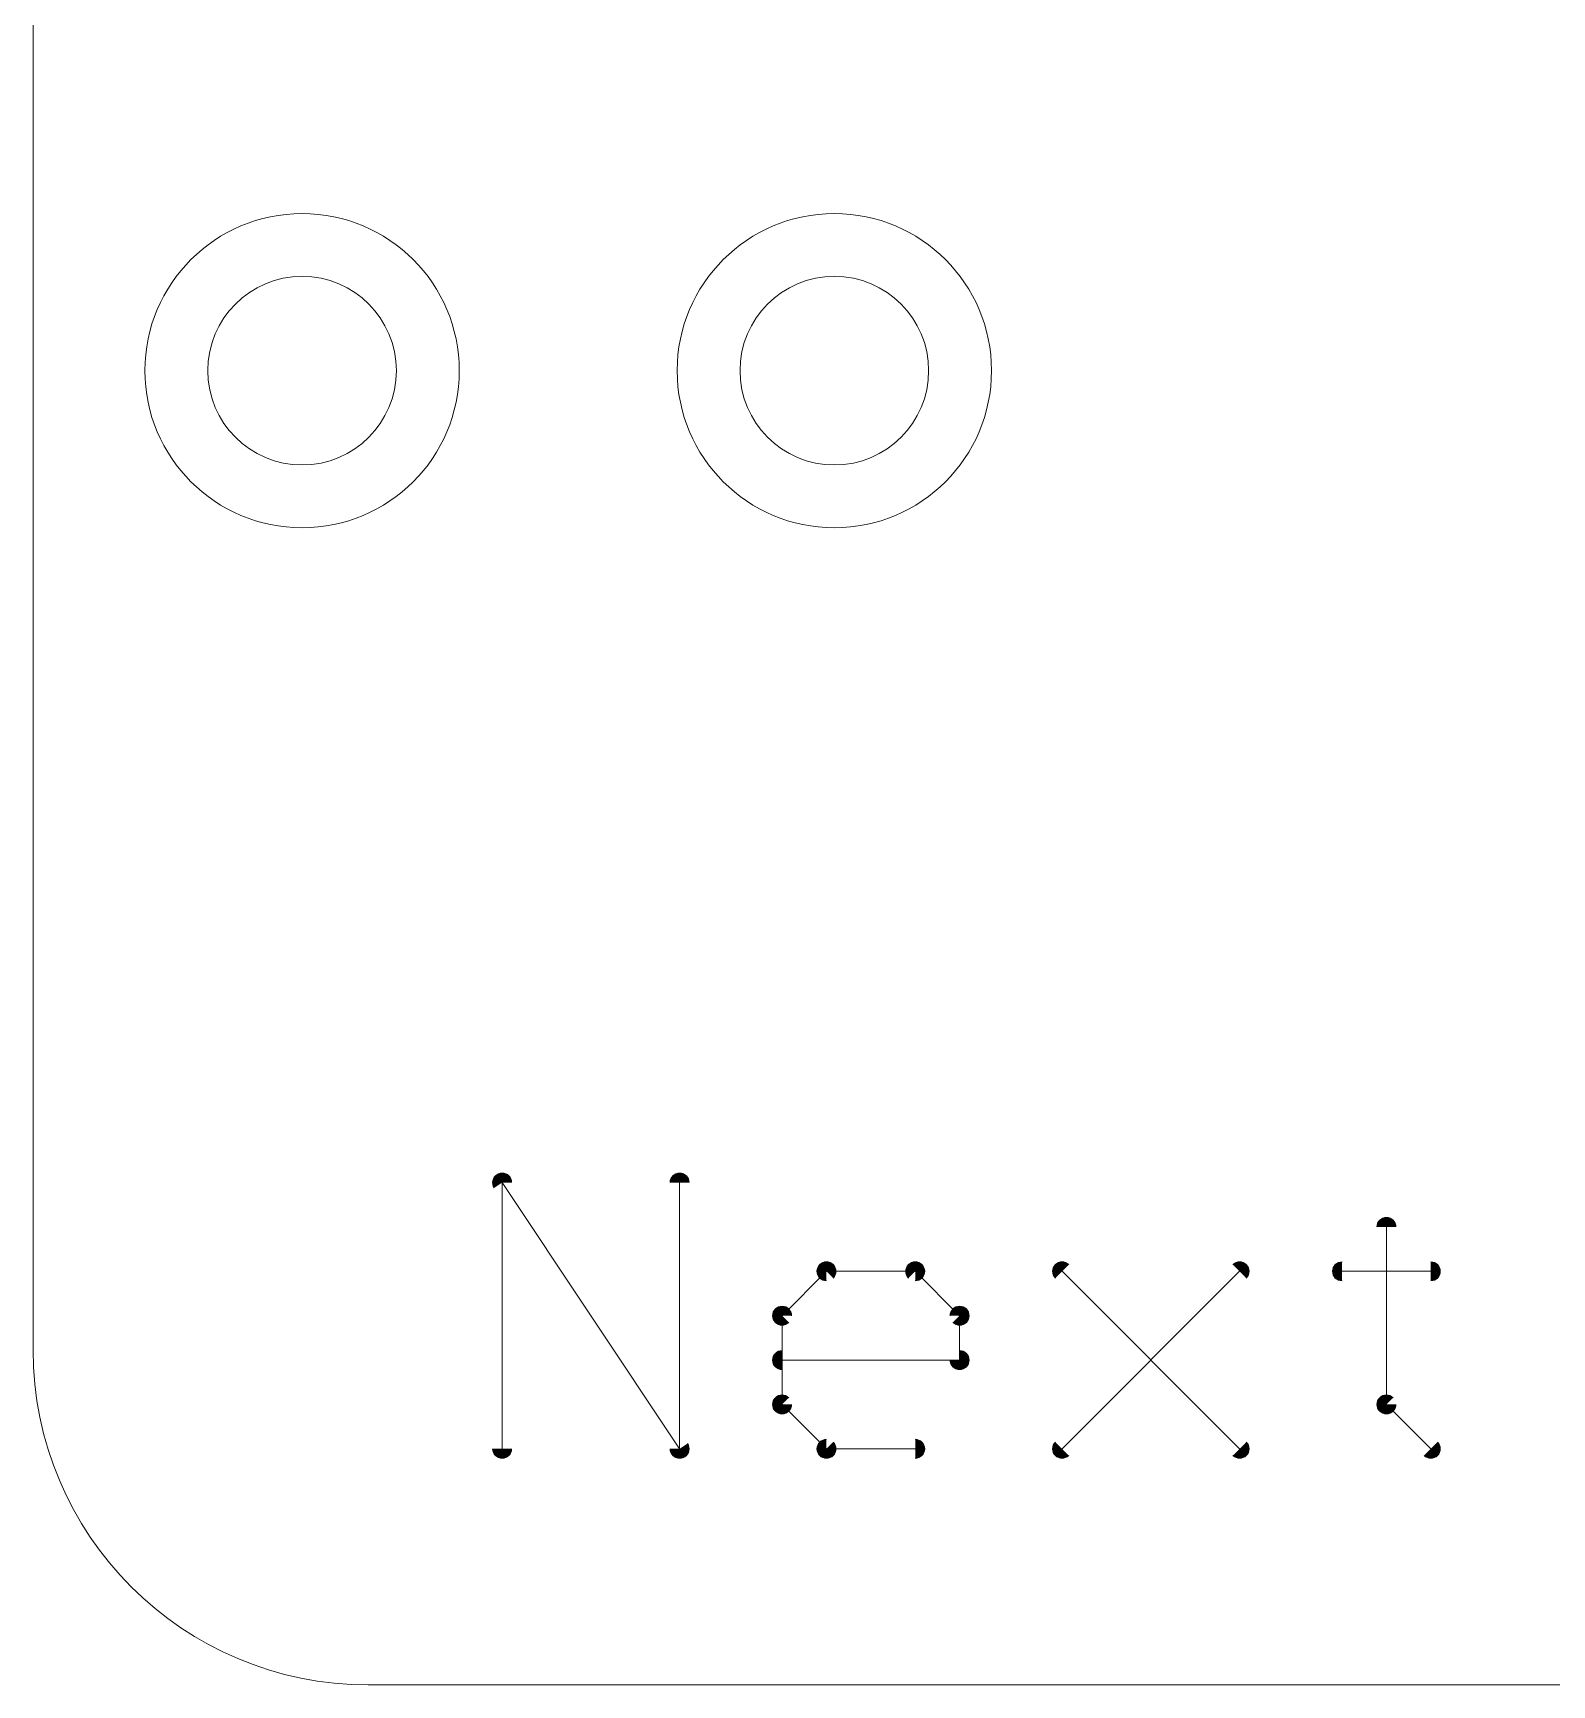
# Model space of a CAD drawing. Header units: inches. Extents: x 30.7 to 71.3, y 18.2 to 83.4.
# Drawn here: x 30.67 to 37.92, y 18.16 to 26.05 of the extents above; entities that cross this region are included whole.
import ezdxf

# ---------------------------------------------------------------- set-up
doc = ezdxf.new("R2010")
doc.units = ezdxf.units.IN
doc.header["$MEASUREMENT"] = 0
for name, color, linetype in [('board outline', 7, 'Continuous'), ('holes', 7, 'Continuous'), ('Layer 7', 7, 'Continuous')]:
    doc.layers.add(name, color=color, linetype=linetype)

# ---------------------------------------------------------------- blocks, each defined once
blk = doc.blocks.new('block 5')
at = {"layer": 'Layer 7', "color": 231, "lineweight": 9, "true_color": 0xf78bb7}
blk.add_lwpolyline([(32.906, 19.2892), (32.906, 20.5599)], dxfattribs=at)
blk = doc.blocks.new('block 6')
at = {"layer": 'Layer 7', "true_color": 0xf78bb7}
h = blk.add_hatch(color=231, dxfattribs=at)
h.dxf.hatch_style = 2
edge = h.paths.add_edge_path()
edge.add_spline(control_points=[(32.9514, 20.5599), (32.9514, 20.5849), (32.9311, 20.6052), (32.906, 20.6052), (32.881, 20.6052), (32.8607, 20.5849), (32.8607, 20.5599)], knot_values=[0, 0, 0, 0, 0.352778, 0.352778, 0.352778, 0.705556, 0.705556, 0.705556, 0.705556], degree=3, periodic=0)
edge.add_line((32.8607, 20.5599), (32.9514, 20.5599))
at = {"layer": 'Layer 7', "color": 231, "lineweight": 9, "true_color": 0xf78bb7}
blk.add_open_spline([(32.9514, 20.5599), (32.9514, 20.5849), (32.9311, 20.6052), (32.906, 20.6052), (32.881, 20.6052), (32.8607, 20.5849), (32.8607, 20.5599)], degree=3, knots=[0, 0, 0, 0, 1, 1, 1, 2, 2, 2, 2], dxfattribs=at)
blk = doc.blocks.new('block 7')
at = {"layer": 'Layer 7', "true_color": 0xf78bb7}
h = blk.add_hatch(color=231, dxfattribs=at)
h.dxf.hatch_style = 2
edge = h.paths.add_edge_path()
edge.add_spline(control_points=[(32.8607, 19.2892), (32.8607, 19.2642), (32.881, 19.2439), (32.906, 19.2439), (32.9311, 19.2439), (32.9514, 19.2642), (32.9514, 19.2892)], knot_values=[0, 0, 0, 0, 0.352778, 0.352778, 0.352778, 0.705556, 0.705556, 0.705556, 0.705556], degree=3, periodic=0)
edge.add_line((32.9514, 19.2892), (32.8607, 19.2892))
at = {"layer": 'Layer 7', "color": 231, "lineweight": 9, "true_color": 0xf78bb7}
blk.add_open_spline([(32.8607, 19.2892), (32.8607, 19.2642), (32.881, 19.2439), (32.906, 19.2439), (32.9311, 19.2439), (32.9514, 19.2642), (32.9514, 19.2892)], degree=3, knots=[0, 0, 0, 0, 1, 1, 1, 2, 2, 2, 2], dxfattribs=at)
blk = doc.blocks.new('block 8')
at = {"layer": 'Layer 7', "color": 231, "lineweight": 9, "true_color": 0xf78bb7}
blk.add_lwpolyline([(32.906, 20.5599), (33.7531, 19.2892)], dxfattribs=at)
blk = doc.blocks.new('block 9')
at = {"layer": 'Layer 7', "true_color": 0xf78bb7}
h = blk.add_hatch(color=231, dxfattribs=at)
h.dxf.hatch_style = 2
edge = h.paths.add_edge_path()
edge.add_spline(control_points=[(33.7154, 19.2641), (33.7293, 19.2432), (33.7575, 19.2376), (33.7783, 19.2515), (33.7992, 19.2653), (33.8048, 19.2935), (33.7909, 19.3143)], knot_values=[0, 0, 0, 0, 0.352778, 0.352778, 0.352778, 0.705556, 0.705556, 0.705556, 0.705556], degree=3, periodic=0)
edge.add_line((33.7909, 19.3143), (33.7154, 19.2641))
at = {"layer": 'Layer 7', "color": 231, "lineweight": 9, "true_color": 0xf78bb7}
blk.add_open_spline([(33.7154, 19.2641), (33.7293, 19.2432), (33.7575, 19.2376), (33.7783, 19.2515), (33.7992, 19.2653), (33.8048, 19.2935), (33.7909, 19.3143)], degree=3, knots=[0, 0, 0, 0, 1, 1, 1, 2, 2, 2, 2], dxfattribs=at)
blk = doc.blocks.new('block 10')
at = {"layer": 'Layer 7', "true_color": 0xf78bb7}
h = blk.add_hatch(color=231, dxfattribs=at)
h.dxf.hatch_style = 2
edge = h.paths.add_edge_path()
edge.add_spline(control_points=[(32.9438, 20.585), (32.9299, 20.6058), (32.9017, 20.6115), (32.8809, 20.5976), (32.8601, 20.5837), (32.8545, 20.5556), (32.8683, 20.5348)], knot_values=[0, 0, 0, 0, 0.352778, 0.352778, 0.352778, 0.705556, 0.705556, 0.705556, 0.705556], degree=3, periodic=0)
edge.add_line((32.8683, 20.5348), (32.9438, 20.585))
at = {"layer": 'Layer 7', "color": 231, "lineweight": 9, "true_color": 0xf78bb7}
blk.add_open_spline([(32.9438, 20.585), (32.9299, 20.6058), (32.9017, 20.6115), (32.8809, 20.5976), (32.8601, 20.5837), (32.8545, 20.5556), (32.8683, 20.5348)], degree=3, knots=[0, 0, 0, 0, 1, 1, 1, 2, 2, 2, 2], dxfattribs=at)
blk = doc.blocks.new('block 11')
at = {"layer": 'Layer 7', "color": 231, "lineweight": 9, "true_color": 0xf78bb7}
blk.add_lwpolyline([(33.7531, 19.2892), (33.7531, 20.5599)], dxfattribs=at)
blk = doc.blocks.new('block 12')
at = {"layer": 'Layer 7', "true_color": 0xf78bb7}
h = blk.add_hatch(color=231, dxfattribs=at)
h.dxf.hatch_style = 2
edge = h.paths.add_edge_path()
edge.add_spline(control_points=[(33.7985, 20.5599), (33.7985, 20.5849), (33.7782, 20.6052), (33.7531, 20.6052), (33.7281, 20.6052), (33.7078, 20.5849), (33.7078, 20.5599)], knot_values=[0, 0, 0, 0, 0.352778, 0.352778, 0.352778, 0.705556, 0.705556, 0.705556, 0.705556], degree=3, periodic=0)
edge.add_line((33.7078, 20.5599), (33.7985, 20.5599))
at = {"layer": 'Layer 7', "color": 231, "lineweight": 9, "true_color": 0xf78bb7}
blk.add_open_spline([(33.7985, 20.5599), (33.7985, 20.5849), (33.7782, 20.6052), (33.7531, 20.6052), (33.7281, 20.6052), (33.7078, 20.5849), (33.7078, 20.5599)], degree=3, knots=[0, 0, 0, 0, 1, 1, 1, 2, 2, 2, 2], dxfattribs=at)
blk = doc.blocks.new('block 13')
at = {"layer": 'Layer 7', "true_color": 0xf78bb7}
h = blk.add_hatch(color=231, dxfattribs=at)
h.dxf.hatch_style = 2
edge = h.paths.add_edge_path()
edge.add_spline(control_points=[(33.7078, 19.2892), (33.7078, 19.2642), (33.7281, 19.2439), (33.7531, 19.2439), (33.7782, 19.2439), (33.7985, 19.2642), (33.7985, 19.2892)], knot_values=[0, 0, 0, 0, 0.352778, 0.352778, 0.352778, 0.705556, 0.705556, 0.705556, 0.705556], degree=3, periodic=0)
edge.add_line((33.7985, 19.2892), (33.7078, 19.2892))
at = {"layer": 'Layer 7', "color": 231, "lineweight": 9, "true_color": 0xf78bb7}
blk.add_open_spline([(33.7078, 19.2892), (33.7078, 19.2642), (33.7281, 19.2439), (33.7531, 19.2439), (33.7782, 19.2439), (33.7985, 19.2642), (33.7985, 19.2892)], degree=3, knots=[0, 0, 0, 0, 1, 1, 1, 2, 2, 2, 2], dxfattribs=at)
blk = doc.blocks.new('block 14')
at = {"layer": 'Layer 7', "color": 231, "lineweight": 9, "true_color": 0xf78bb7}
blk.add_lwpolyline([(34.8774, 19.2892), (34.4539, 19.2892)], dxfattribs=at)
blk = doc.blocks.new('block 15')
at = {"layer": 'Layer 7', "true_color": 0xf78bb7}
h = blk.add_hatch(color=231, dxfattribs=at)
h.dxf.hatch_style = 2
edge = h.paths.add_edge_path()
edge.add_spline(control_points=[(34.4539, 19.3345), (34.4288, 19.3345), (34.4085, 19.3142), (34.4085, 19.2892), (34.4085, 19.2642), (34.4288, 19.2439), (34.4539, 19.2439)], knot_values=[0, 0, 0, 0, 0.352778, 0.352778, 0.352778, 0.705556, 0.705556, 0.705556, 0.705556], degree=3, periodic=0)
edge.add_line((34.4539, 19.2439), (34.4539, 19.3345))
at = {"layer": 'Layer 7', "color": 231, "lineweight": 9, "true_color": 0xf78bb7}
blk.add_open_spline([(34.4539, 19.3345), (34.4288, 19.3345), (34.4085, 19.3142), (34.4085, 19.2892), (34.4085, 19.2642), (34.4288, 19.2439), (34.4539, 19.2439)], degree=3, knots=[0, 0, 0, 0, 1, 1, 1, 2, 2, 2, 2], dxfattribs=at)
blk = doc.blocks.new('block 16')
at = {"layer": 'Layer 7', "true_color": 0xf78bb7}
h = blk.add_hatch(color=231, dxfattribs=at)
h.dxf.hatch_style = 2
edge = h.paths.add_edge_path()
edge.add_spline(control_points=[(34.8774, 19.2439), (34.9025, 19.2439), (34.9228, 19.2642), (34.9228, 19.2892), (34.9228, 19.3142), (34.9025, 19.3345), (34.8774, 19.3345)], knot_values=[0, 0, 0, 0, 0.352778, 0.352778, 0.352778, 0.705556, 0.705556, 0.705556, 0.705556], degree=3, periodic=0)
edge.add_line((34.8774, 19.3345), (34.8774, 19.2439))
at = {"layer": 'Layer 7', "color": 231, "lineweight": 9, "true_color": 0xf78bb7}
blk.add_open_spline([(34.8774, 19.2439), (34.9025, 19.2439), (34.9228, 19.2642), (34.9228, 19.2892), (34.9228, 19.3142), (34.9025, 19.3345), (34.8774, 19.3345)], degree=3, knots=[0, 0, 0, 0, 1, 1, 1, 2, 2, 2, 2], dxfattribs=at)
blk = doc.blocks.new('block 17')
at = {"layer": 'Layer 7', "color": 231, "lineweight": 9, "true_color": 0xf78bb7}
blk.add_lwpolyline([(34.4539, 19.2892), (34.2421, 19.501)], dxfattribs=at)
blk = doc.blocks.new('block 18')
at = {"layer": 'Layer 7', "true_color": 0xf78bb7}
h = blk.add_hatch(color=231, dxfattribs=at)
h.dxf.hatch_style = 2
edge = h.paths.add_edge_path()
edge.add_spline(control_points=[(34.2741, 19.5331), (34.2564, 19.5508), (34.2277, 19.5508), (34.21, 19.5331), (34.1923, 19.5154), (34.1923, 19.4866), (34.21, 19.4689)], knot_values=[0, 0, 0, 0, 0.352778, 0.352778, 0.352778, 0.705556, 0.705556, 0.705556, 0.705556], degree=3, periodic=0)
edge.add_line((34.21, 19.4689), (34.2741, 19.5331))
at = {"layer": 'Layer 7', "color": 231, "lineweight": 9, "true_color": 0xf78bb7}
blk.add_open_spline([(34.2741, 19.5331), (34.2564, 19.5508), (34.2277, 19.5508), (34.21, 19.5331), (34.1923, 19.5154), (34.1923, 19.4866), (34.21, 19.4689)], degree=3, knots=[0, 0, 0, 0, 1, 1, 1, 2, 2, 2, 2], dxfattribs=at)
blk = doc.blocks.new('block 19')
at = {"layer": 'Layer 7', "true_color": 0xf78bb7}
h = blk.add_hatch(color=231, dxfattribs=at)
h.dxf.hatch_style = 2
edge = h.paths.add_edge_path()
edge.add_spline(control_points=[(34.4218, 19.2571), (34.4395, 19.2394), (34.4682, 19.2394), (34.4859, 19.2571), (34.5036, 19.2749), (34.5036, 19.3036), (34.4859, 19.3213)], knot_values=[0, 0, 0, 0, 0.352778, 0.352778, 0.352778, 0.705556, 0.705556, 0.705556, 0.705556], degree=3, periodic=0)
edge.add_line((34.4859, 19.3213), (34.4218, 19.2571))
at = {"layer": 'Layer 7', "color": 231, "lineweight": 9, "true_color": 0xf78bb7}
blk.add_open_spline([(34.4218, 19.2571), (34.4395, 19.2394), (34.4682, 19.2394), (34.4859, 19.2571), (34.5036, 19.2749), (34.5036, 19.3036), (34.4859, 19.3213)], degree=3, knots=[0, 0, 0, 0, 1, 1, 1, 2, 2, 2, 2], dxfattribs=at)
blk = doc.blocks.new('block 20')
at = {"layer": 'Layer 7', "color": 231, "lineweight": 9, "true_color": 0xf78bb7}
blk.add_lwpolyline([(34.2421, 19.501), (34.2421, 19.9246)], dxfattribs=at)
blk = doc.blocks.new('block 21')
at = {"layer": 'Layer 7', "true_color": 0xf78bb7}
h = blk.add_hatch(color=231, dxfattribs=at)
h.dxf.hatch_style = 2
edge = h.paths.add_edge_path()
edge.add_spline(control_points=[(34.2874, 19.9246), (34.2874, 19.9496), (34.2671, 19.9699), (34.2421, 19.9699), (34.217, 19.9699), (34.1967, 19.9496), (34.1967, 19.9246)], knot_values=[0, 0, 0, 0, 0.352778, 0.352778, 0.352778, 0.705556, 0.705556, 0.705556, 0.705556], degree=3, periodic=0)
edge.add_line((34.1967, 19.9246), (34.2874, 19.9246))
at = {"layer": 'Layer 7', "color": 231, "lineweight": 9, "true_color": 0xf78bb7}
blk.add_open_spline([(34.2874, 19.9246), (34.2874, 19.9496), (34.2671, 19.9699), (34.2421, 19.9699), (34.217, 19.9699), (34.1967, 19.9496), (34.1967, 19.9246)], degree=3, knots=[0, 0, 0, 0, 1, 1, 1, 2, 2, 2, 2], dxfattribs=at)
blk = doc.blocks.new('block 22')
at = {"layer": 'Layer 7', "true_color": 0xf78bb7}
h = blk.add_hatch(color=231, dxfattribs=at)
h.dxf.hatch_style = 2
edge = h.paths.add_edge_path()
edge.add_spline(control_points=[(34.1967, 19.501), (34.1967, 19.476), (34.217, 19.4557), (34.2421, 19.4557), (34.2671, 19.4557), (34.2874, 19.476), (34.2874, 19.501)], knot_values=[0, 0, 0, 0, 0.352778, 0.352778, 0.352778, 0.705556, 0.705556, 0.705556, 0.705556], degree=3, periodic=0)
edge.add_line((34.2874, 19.501), (34.1967, 19.501))
at = {"layer": 'Layer 7', "color": 231, "lineweight": 9, "true_color": 0xf78bb7}
blk.add_open_spline([(34.1967, 19.501), (34.1967, 19.476), (34.217, 19.4557), (34.2421, 19.4557), (34.2671, 19.4557), (34.2874, 19.476), (34.2874, 19.501)], degree=3, knots=[0, 0, 0, 0, 1, 1, 1, 2, 2, 2, 2], dxfattribs=at)
blk = doc.blocks.new('block 23')
at = {"layer": 'Layer 7', "color": 231, "lineweight": 9, "true_color": 0xf78bb7}
blk.add_lwpolyline([(34.2421, 19.9246), (34.4539, 20.1363)], dxfattribs=at)
blk = doc.blocks.new('block 24')
at = {"layer": 'Layer 7', "true_color": 0xf78bb7}
h = blk.add_hatch(color=231, dxfattribs=at)
h.dxf.hatch_style = 2
edge = h.paths.add_edge_path()
edge.add_spline(control_points=[(34.4859, 20.1042), (34.5036, 20.1219), (34.5036, 20.1507), (34.4859, 20.1684), (34.4682, 20.1861), (34.4395, 20.1861), (34.4218, 20.1684)], knot_values=[0, 0, 0, 0, 0.352778, 0.352778, 0.352778, 0.705556, 0.705556, 0.705556, 0.705556], degree=3, periodic=0)
edge.add_line((34.4218, 20.1684), (34.4859, 20.1042))
at = {"layer": 'Layer 7', "color": 231, "lineweight": 9, "true_color": 0xf78bb7}
blk.add_open_spline([(34.4859, 20.1042), (34.5036, 20.1219), (34.5036, 20.1507), (34.4859, 20.1684), (34.4682, 20.1861), (34.4395, 20.1861), (34.4218, 20.1684)], degree=3, knots=[0, 0, 0, 0, 1, 1, 1, 2, 2, 2, 2], dxfattribs=at)
blk = doc.blocks.new('block 25')
at = {"layer": 'Layer 7', "true_color": 0xf78bb7}
h = blk.add_hatch(color=231, dxfattribs=at)
h.dxf.hatch_style = 2
edge = h.paths.add_edge_path()
edge.add_spline(control_points=[(34.21, 19.9566), (34.1923, 19.9389), (34.1923, 19.9102), (34.21, 19.8925), (34.2277, 19.8748), (34.2564, 19.8748), (34.2741, 19.8925)], knot_values=[0, 0, 0, 0, 0.352778, 0.352778, 0.352778, 0.705556, 0.705556, 0.705556, 0.705556], degree=3, periodic=0)
edge.add_line((34.2741, 19.8925), (34.21, 19.9566))
at = {"layer": 'Layer 7', "color": 231, "lineweight": 9, "true_color": 0xf78bb7}
blk.add_open_spline([(34.21, 19.9566), (34.1923, 19.9389), (34.1923, 19.9102), (34.21, 19.8925), (34.2277, 19.8748), (34.2564, 19.8748), (34.2741, 19.8925)], degree=3, knots=[0, 0, 0, 0, 1, 1, 1, 2, 2, 2, 2], dxfattribs=at)
blk = doc.blocks.new('block 26')
at = {"layer": 'Layer 7', "color": 231, "lineweight": 9, "true_color": 0xf78bb7}
blk.add_lwpolyline([(34.4539, 20.1363), (34.8774, 20.1363)], dxfattribs=at)
blk = doc.blocks.new('block 27')
at = {"layer": 'Layer 7', "true_color": 0xf78bb7}
h = blk.add_hatch(color=231, dxfattribs=at)
h.dxf.hatch_style = 2
edge = h.paths.add_edge_path()
edge.add_spline(control_points=[(34.8774, 20.091), (34.9025, 20.091), (34.9228, 20.1113), (34.9228, 20.1363), (34.9228, 20.1613), (34.9025, 20.1816), (34.8774, 20.1816)], knot_values=[0, 0, 0, 0, 0.352778, 0.352778, 0.352778, 0.705556, 0.705556, 0.705556, 0.705556], degree=3, periodic=0)
edge.add_line((34.8774, 20.1816), (34.8774, 20.091))
at = {"layer": 'Layer 7', "color": 231, "lineweight": 9, "true_color": 0xf78bb7}
blk.add_open_spline([(34.8774, 20.091), (34.9025, 20.091), (34.9228, 20.1113), (34.9228, 20.1363), (34.9228, 20.1613), (34.9025, 20.1816), (34.8774, 20.1816)], degree=3, knots=[0, 0, 0, 0, 1, 1, 1, 2, 2, 2, 2], dxfattribs=at)
blk = doc.blocks.new('block 28')
at = {"layer": 'Layer 7', "true_color": 0xf78bb7}
h = blk.add_hatch(color=231, dxfattribs=at)
h.dxf.hatch_style = 2
edge = h.paths.add_edge_path()
edge.add_spline(control_points=[(34.4539, 20.1816), (34.4288, 20.1816), (34.4085, 20.1613), (34.4085, 20.1363), (34.4085, 20.1113), (34.4288, 20.091), (34.4539, 20.091)], knot_values=[0, 0, 0, 0, 0.352778, 0.352778, 0.352778, 0.705556, 0.705556, 0.705556, 0.705556], degree=3, periodic=0)
edge.add_line((34.4539, 20.091), (34.4539, 20.1816))
at = {"layer": 'Layer 7', "color": 231, "lineweight": 9, "true_color": 0xf78bb7}
blk.add_open_spline([(34.4539, 20.1816), (34.4288, 20.1816), (34.4085, 20.1613), (34.4085, 20.1363), (34.4085, 20.1113), (34.4288, 20.091), (34.4539, 20.091)], degree=3, knots=[0, 0, 0, 0, 1, 1, 1, 2, 2, 2, 2], dxfattribs=at)
blk = doc.blocks.new('block 29')
at = {"layer": 'Layer 7', "color": 231, "lineweight": 9, "true_color": 0xf78bb7}
blk.add_lwpolyline([(34.8774, 20.1363), (35.0892, 19.9246)], dxfattribs=at)
blk = doc.blocks.new('block 30')
at = {"layer": 'Layer 7', "true_color": 0xf78bb7}
h = blk.add_hatch(color=231, dxfattribs=at)
h.dxf.hatch_style = 2
edge = h.paths.add_edge_path()
edge.add_spline(control_points=[(35.0572, 19.8925), (35.0749, 19.8748), (35.1036, 19.8748), (35.1213, 19.8925), (35.139, 19.9102), (35.139, 19.9389), (35.1213, 19.9566)], knot_values=[0, 0, 0, 0, 0.352778, 0.352778, 0.352778, 0.705556, 0.705556, 0.705556, 0.705556], degree=3, periodic=0)
edge.add_line((35.1213, 19.9566), (35.0572, 19.8925))
at = {"layer": 'Layer 7', "color": 231, "lineweight": 9, "true_color": 0xf78bb7}
blk.add_open_spline([(35.0572, 19.8925), (35.0749, 19.8748), (35.1036, 19.8748), (35.1213, 19.8925), (35.139, 19.9102), (35.139, 19.9389), (35.1213, 19.9566)], degree=3, knots=[0, 0, 0, 0, 1, 1, 1, 2, 2, 2, 2], dxfattribs=at)
blk = doc.blocks.new('block 31')
at = {"layer": 'Layer 7', "true_color": 0xf78bb7}
h = blk.add_hatch(color=231, dxfattribs=at)
h.dxf.hatch_style = 2
edge = h.paths.add_edge_path()
edge.add_spline(control_points=[(34.9095, 20.1684), (34.8918, 20.1861), (34.8631, 20.1861), (34.8454, 20.1684), (34.8277, 20.1507), (34.8277, 20.1219), (34.8454, 20.1042)], knot_values=[0, 0, 0, 0, 0.352778, 0.352778, 0.352778, 0.705556, 0.705556, 0.705556, 0.705556], degree=3, periodic=0)
edge.add_line((34.8454, 20.1042), (34.9095, 20.1684))
at = {"layer": 'Layer 7', "color": 231, "lineweight": 9, "true_color": 0xf78bb7}
blk.add_open_spline([(34.9095, 20.1684), (34.8918, 20.1861), (34.8631, 20.1861), (34.8454, 20.1684), (34.8277, 20.1507), (34.8277, 20.1219), (34.8454, 20.1042)], degree=3, knots=[0, 0, 0, 0, 1, 1, 1, 2, 2, 2, 2], dxfattribs=at)
blk = doc.blocks.new('block 32')
at = {"layer": 'Layer 7', "color": 231, "lineweight": 9, "true_color": 0xf78bb7}
blk.add_lwpolyline([(35.0892, 19.9246), (35.0892, 19.7128)], dxfattribs=at)
blk = doc.blocks.new('block 33')
at = {"layer": 'Layer 7', "true_color": 0xf78bb7}
h = blk.add_hatch(color=231, dxfattribs=at)
h.dxf.hatch_style = 2
edge = h.paths.add_edge_path()
edge.add_spline(control_points=[(35.0439, 19.7128), (35.0439, 19.6877), (35.0642, 19.6674), (35.0892, 19.6674), (35.1143, 19.6674), (35.1346, 19.6877), (35.1346, 19.7128)], knot_values=[0, 0, 0, 0, 0.352778, 0.352778, 0.352778, 0.705556, 0.705556, 0.705556, 0.705556], degree=3, periodic=0)
edge.add_line((35.1346, 19.7128), (35.0439, 19.7128))
at = {"layer": 'Layer 7', "color": 231, "lineweight": 9, "true_color": 0xf78bb7}
blk.add_open_spline([(35.0439, 19.7128), (35.0439, 19.6877), (35.0642, 19.6674), (35.0892, 19.6674), (35.1143, 19.6674), (35.1346, 19.6877), (35.1346, 19.7128)], degree=3, knots=[0, 0, 0, 0, 1, 1, 1, 2, 2, 2, 2], dxfattribs=at)
blk = doc.blocks.new('block 34')
at = {"layer": 'Layer 7', "true_color": 0xf78bb7}
h = blk.add_hatch(color=231, dxfattribs=at)
h.dxf.hatch_style = 2
edge = h.paths.add_edge_path()
edge.add_spline(control_points=[(35.1346, 19.9246), (35.1346, 19.9496), (35.1143, 19.9699), (35.0892, 19.9699), (35.0642, 19.9699), (35.0439, 19.9496), (35.0439, 19.9246)], knot_values=[0, 0, 0, 0, 0.352778, 0.352778, 0.352778, 0.705556, 0.705556, 0.705556, 0.705556], degree=3, periodic=0)
edge.add_line((35.0439, 19.9246), (35.1346, 19.9246))
at = {"layer": 'Layer 7', "color": 231, "lineweight": 9, "true_color": 0xf78bb7}
blk.add_open_spline([(35.1346, 19.9246), (35.1346, 19.9496), (35.1143, 19.9699), (35.0892, 19.9699), (35.0642, 19.9699), (35.0439, 19.9496), (35.0439, 19.9246)], degree=3, knots=[0, 0, 0, 0, 1, 1, 1, 2, 2, 2, 2], dxfattribs=at)
blk = doc.blocks.new('block 35')
at = {"layer": 'Layer 7', "color": 231, "lineweight": 9, "true_color": 0xf78bb7}
blk.add_lwpolyline([(35.0892, 19.7128), (34.2421, 19.7128)], dxfattribs=at)
blk = doc.blocks.new('block 36')
at = {"layer": 'Layer 7', "true_color": 0xf78bb7}
h = blk.add_hatch(color=231, dxfattribs=at)
h.dxf.hatch_style = 2
edge = h.paths.add_edge_path()
edge.add_spline(control_points=[(34.2421, 19.7581), (34.217, 19.7581), (34.1967, 19.7378), (34.1967, 19.7128), (34.1967, 19.6877), (34.217, 19.6674), (34.2421, 19.6674)], knot_values=[0, 0, 0, 0, 0.352778, 0.352778, 0.352778, 0.705556, 0.705556, 0.705556, 0.705556], degree=3, periodic=0)
edge.add_line((34.2421, 19.6674), (34.2421, 19.7581))
at = {"layer": 'Layer 7', "color": 231, "lineweight": 9, "true_color": 0xf78bb7}
blk.add_open_spline([(34.2421, 19.7581), (34.217, 19.7581), (34.1967, 19.7378), (34.1967, 19.7128), (34.1967, 19.6877), (34.217, 19.6674), (34.2421, 19.6674)], degree=3, knots=[0, 0, 0, 0, 1, 1, 1, 2, 2, 2, 2], dxfattribs=at)
blk = doc.blocks.new('block 37')
at = {"layer": 'Layer 7', "true_color": 0xf78bb7}
h = blk.add_hatch(color=231, dxfattribs=at)
h.dxf.hatch_style = 2
edge = h.paths.add_edge_path()
edge.add_spline(control_points=[(35.0892, 19.6674), (35.1143, 19.6674), (35.1346, 19.6877), (35.1346, 19.7128), (35.1346, 19.7378), (35.1143, 19.7581), (35.0892, 19.7581)], knot_values=[0, 0, 0, 0, 0.352778, 0.352778, 0.352778, 0.705556, 0.705556, 0.705556, 0.705556], degree=3, periodic=0)
edge.add_line((35.0892, 19.7581), (35.0892, 19.6674))
at = {"layer": 'Layer 7', "color": 231, "lineweight": 9, "true_color": 0xf78bb7}
blk.add_open_spline([(35.0892, 19.6674), (35.1143, 19.6674), (35.1346, 19.6877), (35.1346, 19.7128), (35.1346, 19.7378), (35.1143, 19.7581), (35.0892, 19.7581)], degree=3, knots=[0, 0, 0, 0, 1, 1, 1, 2, 2, 2, 2], dxfattribs=at)
blk = doc.blocks.new('block 38')
at = {"layer": 'Layer 7', "color": 231, "lineweight": 9, "true_color": 0xf78bb7}
blk.add_lwpolyline([(35.5782, 20.1363), (36.4253, 19.2892)], dxfattribs=at)
blk = doc.blocks.new('block 39')
at = {"layer": 'Layer 7', "true_color": 0xf78bb7}
h = blk.add_hatch(color=231, dxfattribs=at)
h.dxf.hatch_style = 2
edge = h.paths.add_edge_path()
edge.add_spline(control_points=[(36.3932, 19.2571), (36.4109, 19.2394), (36.4396, 19.2394), (36.4573, 19.2571), (36.475, 19.2749), (36.475, 19.3036), (36.4573, 19.3213)], knot_values=[0, 0, 0, 0, 0.352778, 0.352778, 0.352778, 0.705556, 0.705556, 0.705556, 0.705556], degree=3, periodic=0)
edge.add_line((36.4573, 19.3213), (36.3932, 19.2571))
at = {"layer": 'Layer 7', "color": 231, "lineweight": 9, "true_color": 0xf78bb7}
blk.add_open_spline([(36.3932, 19.2571), (36.4109, 19.2394), (36.4396, 19.2394), (36.4573, 19.2571), (36.475, 19.2749), (36.475, 19.3036), (36.4573, 19.3213)], degree=3, knots=[0, 0, 0, 0, 1, 1, 1, 2, 2, 2, 2], dxfattribs=at)
blk = doc.blocks.new('block 40')
at = {"layer": 'Layer 7', "true_color": 0xf78bb7}
h = blk.add_hatch(color=231, dxfattribs=at)
h.dxf.hatch_style = 2
edge = h.paths.add_edge_path()
edge.add_spline(control_points=[(35.6102, 20.1684), (35.5925, 20.1861), (35.5638, 20.1861), (35.5461, 20.1684), (35.5284, 20.1507), (35.5284, 20.1219), (35.5461, 20.1042)], knot_values=[0, 0, 0, 0, 0.352778, 0.352778, 0.352778, 0.705556, 0.705556, 0.705556, 0.705556], degree=3, periodic=0)
edge.add_line((35.5461, 20.1042), (35.6102, 20.1684))
at = {"layer": 'Layer 7', "color": 231, "lineweight": 9, "true_color": 0xf78bb7}
blk.add_open_spline([(35.6102, 20.1684), (35.5925, 20.1861), (35.5638, 20.1861), (35.5461, 20.1684), (35.5284, 20.1507), (35.5284, 20.1219), (35.5461, 20.1042)], degree=3, knots=[0, 0, 0, 0, 1, 1, 1, 2, 2, 2, 2], dxfattribs=at)
blk = doc.blocks.new('block 41')
at = {"layer": 'Layer 7', "color": 231, "lineweight": 9, "true_color": 0xf78bb7}
blk.add_lwpolyline([(35.5782, 19.2892), (36.4253, 20.1363)], dxfattribs=at)
blk = doc.blocks.new('block 42')
at = {"layer": 'Layer 7', "true_color": 0xf78bb7}
h = blk.add_hatch(color=231, dxfattribs=at)
h.dxf.hatch_style = 2
edge = h.paths.add_edge_path()
edge.add_spline(control_points=[(36.4573, 20.1042), (36.475, 20.1219), (36.475, 20.1507), (36.4573, 20.1684), (36.4396, 20.1861), (36.4109, 20.1861), (36.3932, 20.1684)], knot_values=[0, 0, 0, 0, 0.352778, 0.352778, 0.352778, 0.705556, 0.705556, 0.705556, 0.705556], degree=3, periodic=0)
edge.add_line((36.3932, 20.1684), (36.4573, 20.1042))
at = {"layer": 'Layer 7', "color": 231, "lineweight": 9, "true_color": 0xf78bb7}
blk.add_open_spline([(36.4573, 20.1042), (36.475, 20.1219), (36.475, 20.1507), (36.4573, 20.1684), (36.4396, 20.1861), (36.4109, 20.1861), (36.3932, 20.1684)], degree=3, knots=[0, 0, 0, 0, 1, 1, 1, 2, 2, 2, 2], dxfattribs=at)
blk = doc.blocks.new('block 43')
at = {"layer": 'Layer 7', "true_color": 0xf78bb7}
h = blk.add_hatch(color=231, dxfattribs=at)
h.dxf.hatch_style = 2
edge = h.paths.add_edge_path()
edge.add_spline(control_points=[(35.5461, 19.3213), (35.5284, 19.3036), (35.5284, 19.2749), (35.5461, 19.2571), (35.5638, 19.2394), (35.5925, 19.2394), (35.6102, 19.2571)], knot_values=[0, 0, 0, 0, 0.352778, 0.352778, 0.352778, 0.705556, 0.705556, 0.705556, 0.705556], degree=3, periodic=0)
edge.add_line((35.6102, 19.2571), (35.5461, 19.3213))
at = {"layer": 'Layer 7', "color": 231, "lineweight": 9, "true_color": 0xf78bb7}
blk.add_open_spline([(35.5461, 19.3213), (35.5284, 19.3036), (35.5284, 19.2749), (35.5461, 19.2571), (35.5638, 19.2394), (35.5925, 19.2394), (35.6102, 19.2571)], degree=3, knots=[0, 0, 0, 0, 1, 1, 1, 2, 2, 2, 2], dxfattribs=at)
blk = doc.blocks.new('block 44')
at = {"layer": 'Layer 7', "color": 231, "lineweight": 9, "true_color": 0xf78bb7}
blk.add_lwpolyline([(37.126, 20.3481), (37.126, 19.501)], dxfattribs=at)
blk = doc.blocks.new('block 45')
at = {"layer": 'Layer 7', "true_color": 0xf78bb7}
h = blk.add_hatch(color=231, dxfattribs=at)
h.dxf.hatch_style = 2
edge = h.paths.add_edge_path()
edge.add_spline(control_points=[(37.0806, 19.501), (37.0806, 19.476), (37.1009, 19.4557), (37.126, 19.4557), (37.151, 19.4557), (37.1713, 19.476), (37.1713, 19.501)], knot_values=[0, 0, 0, 0, 0.352778, 0.352778, 0.352778, 0.705556, 0.705556, 0.705556, 0.705556], degree=3, periodic=0)
edge.add_line((37.1713, 19.501), (37.0806, 19.501))
at = {"layer": 'Layer 7', "color": 231, "lineweight": 9, "true_color": 0xf78bb7}
blk.add_open_spline([(37.0806, 19.501), (37.0806, 19.476), (37.1009, 19.4557), (37.126, 19.4557), (37.151, 19.4557), (37.1713, 19.476), (37.1713, 19.501)], degree=3, knots=[0, 0, 0, 0, 1, 1, 1, 2, 2, 2, 2], dxfattribs=at)
blk = doc.blocks.new('block 46')
at = {"layer": 'Layer 7', "true_color": 0xf78bb7}
h = blk.add_hatch(color=231, dxfattribs=at)
h.dxf.hatch_style = 2
edge = h.paths.add_edge_path()
edge.add_spline(control_points=[(37.1713, 20.3481), (37.1713, 20.3731), (37.151, 20.3934), (37.126, 20.3934), (37.1009, 20.3934), (37.0806, 20.3731), (37.0806, 20.3481)], knot_values=[0, 0, 0, 0, 0.352778, 0.352778, 0.352778, 0.705556, 0.705556, 0.705556, 0.705556], degree=3, periodic=0)
edge.add_line((37.0806, 20.3481), (37.1713, 20.3481))
at = {"layer": 'Layer 7', "color": 231, "lineweight": 9, "true_color": 0xf78bb7}
blk.add_open_spline([(37.1713, 20.3481), (37.1713, 20.3731), (37.151, 20.3934), (37.126, 20.3934), (37.1009, 20.3934), (37.0806, 20.3731), (37.0806, 20.3481)], degree=3, knots=[0, 0, 0, 0, 1, 1, 1, 2, 2, 2, 2], dxfattribs=at)
blk = doc.blocks.new('block 47')
at = {"layer": 'Layer 7', "color": 231, "lineweight": 9, "true_color": 0xf78bb7}
blk.add_lwpolyline([(37.126, 19.501), (37.3378, 19.2892)], dxfattribs=at)
blk = doc.blocks.new('block 48')
at = {"layer": 'Layer 7', "true_color": 0xf78bb7}
h = blk.add_hatch(color=231, dxfattribs=at)
h.dxf.hatch_style = 2
edge = h.paths.add_edge_path()
edge.add_spline(control_points=[(37.3057, 19.2571), (37.3234, 19.2394), (37.3521, 19.2394), (37.3698, 19.2571), (37.3875, 19.2749), (37.3875, 19.3036), (37.3698, 19.3213)], knot_values=[0, 0, 0, 0, 0.352778, 0.352778, 0.352778, 0.705556, 0.705556, 0.705556, 0.705556], degree=3, periodic=0)
edge.add_line((37.3698, 19.3213), (37.3057, 19.2571))
at = {"layer": 'Layer 7', "color": 231, "lineweight": 9, "true_color": 0xf78bb7}
blk.add_open_spline([(37.3057, 19.2571), (37.3234, 19.2394), (37.3521, 19.2394), (37.3698, 19.2571), (37.3875, 19.2749), (37.3875, 19.3036), (37.3698, 19.3213)], degree=3, knots=[0, 0, 0, 0, 1, 1, 1, 2, 2, 2, 2], dxfattribs=at)
blk = doc.blocks.new('block 49')
at = {"layer": 'Layer 7', "true_color": 0xf78bb7}
h = blk.add_hatch(color=231, dxfattribs=at)
h.dxf.hatch_style = 2
edge = h.paths.add_edge_path()
edge.add_spline(control_points=[(37.158, 19.5331), (37.1403, 19.5508), (37.1116, 19.5508), (37.0939, 19.5331), (37.0762, 19.5154), (37.0762, 19.4866), (37.0939, 19.4689)], knot_values=[0, 0, 0, 0, 0.352778, 0.352778, 0.352778, 0.705556, 0.705556, 0.705556, 0.705556], degree=3, periodic=0)
edge.add_line((37.0939, 19.4689), (37.158, 19.5331))
at = {"layer": 'Layer 7', "color": 231, "lineweight": 9, "true_color": 0xf78bb7}
blk.add_open_spline([(37.158, 19.5331), (37.1403, 19.5508), (37.1116, 19.5508), (37.0939, 19.5331), (37.0762, 19.5154), (37.0762, 19.4866), (37.0939, 19.4689)], degree=3, knots=[0, 0, 0, 0, 1, 1, 1, 2, 2, 2, 2], dxfattribs=at)
blk = doc.blocks.new('block 50')
at = {"layer": 'Layer 7', "color": 231, "lineweight": 9, "true_color": 0xf78bb7}
blk.add_lwpolyline([(36.9142, 20.1363), (37.3378, 20.1363)], dxfattribs=at)
blk = doc.blocks.new('block 51')
at = {"layer": 'Layer 7', "true_color": 0xf78bb7}
h = blk.add_hatch(color=231, dxfattribs=at)
h.dxf.hatch_style = 2
edge = h.paths.add_edge_path()
edge.add_spline(control_points=[(37.3378, 20.091), (37.3628, 20.091), (37.3831, 20.1113), (37.3831, 20.1363), (37.3831, 20.1613), (37.3628, 20.1816), (37.3378, 20.1816)], knot_values=[0, 0, 0, 0, 0.352778, 0.352778, 0.352778, 0.705556, 0.705556, 0.705556, 0.705556], degree=3, periodic=0)
edge.add_line((37.3378, 20.1816), (37.3378, 20.091))
at = {"layer": 'Layer 7', "color": 231, "lineweight": 9, "true_color": 0xf78bb7}
blk.add_open_spline([(37.3378, 20.091), (37.3628, 20.091), (37.3831, 20.1113), (37.3831, 20.1363), (37.3831, 20.1613), (37.3628, 20.1816), (37.3378, 20.1816)], degree=3, knots=[0, 0, 0, 0, 1, 1, 1, 2, 2, 2, 2], dxfattribs=at)
blk = doc.blocks.new('block 52')
at = {"layer": 'Layer 7', "true_color": 0xf78bb7}
h = blk.add_hatch(color=231, dxfattribs=at)
h.dxf.hatch_style = 2
edge = h.paths.add_edge_path()
edge.add_spline(control_points=[(36.9142, 20.1816), (36.8891, 20.1816), (36.8688, 20.1613), (36.8688, 20.1363), (36.8688, 20.1113), (36.8891, 20.091), (36.9142, 20.091)], knot_values=[0, 0, 0, 0, 0.352778, 0.352778, 0.352778, 0.705556, 0.705556, 0.705556, 0.705556], degree=3, periodic=0)
edge.add_line((36.9142, 20.091), (36.9142, 20.1816))
at = {"layer": 'Layer 7', "color": 231, "lineweight": 9, "true_color": 0xf78bb7}
blk.add_open_spline([(36.9142, 20.1816), (36.8891, 20.1816), (36.8688, 20.1613), (36.8688, 20.1363), (36.8688, 20.1113), (36.8891, 20.091), (36.9142, 20.091)], degree=3, knots=[0, 0, 0, 0, 1, 1, 1, 2, 2, 2, 2], dxfattribs=at)
blk = doc.blocks.new('block 4')
at = {"layer": 'Layer 7'}
for name in ['block 10', 'block 6', 'block 12', 'block 5', 'block 8', 'block 11', 'block 46', 'block 44', 'block 24', 'block 31', 'block 40', 'block 42', 'block 23', 'block 28', 'block 26', 'block 27', 'block 29', 'block 38', 'block 41', 'block 52', 'block 50', 'block 51', 'block 25', 'block 21', 'block 34', 'block 30', 'block 20', 'block 32', 'block 36', 'block 35', 'block 33', 'block 37', 'block 18', 'block 22', 'block 17', 'block 49', 'block 45', 'block 47', 'block 15', 'block 19', 'block 16', 'block 43', 'block 39', 'block 48', 'block 7', 'block 13', 'block 9', 'block 14']:
    blk.add_blockref(name, (0, 0), dxfattribs=at)
blk = doc.blocks.new('block 3195')
at = {"layer": 'board outline', "color": 7, "lineweight": 9, "true_color": 0xffffff}
blk.add_open_spline([(30.6675, 79.5647), (30.6675, 79.5647), (30.6675, 19.7619), (30.6675, 19.7619), (30.6675, 18.8783), (31.3839, 18.1619), (32.2675, 18.1619), (32.2675, 18.1619), (69.6852, 18.1619), (69.6852, 18.1619), (70.5689, 18.1619), (71.2852, 18.8783), (71.2852, 19.7619), (71.2852, 19.7619), (71.2852, 73.1381), (71.2852, 73.1381), (71.2852, 74.0217), (70.5689, 74.7381), (69.6852, 74.7381), (69.6852, 74.7381), (65.7352, 74.7381), (65.7352, 74.7381), (65.5972, 74.7381), (65.4852, 74.85), (65.4852, 74.9881), (65.4852, 74.9881), (65.4852, 81.8381), (65.4852, 81.8381), (65.4852, 82.7217), (64.7689, 83.4381), (63.8852, 83.4381), (63.8852, 83.4381), (34.5409, 83.4381), (34.5409, 83.4381), (34.5409, 83.4381), (30.6675, 79.5647), (30.6675, 79.5647)], degree=3, knots=[0, 0, 0, 0, 1, 1, 1, 2, 2, 2, 3, 3, 3, 4, 4, 4, 5, 5, 5, 6, 6, 6, 7, 7, 7, 8, 8, 8, 9, 9, 9, 10, 10, 10, 11, 11, 11, 12, 12, 12, 12], dxfattribs=at)
blk = doc.blocks.new('block 3454')
at = {"layer": 'holes', "color": 7, "lineweight": 9, "true_color": 0xffffff}
blk.add_open_spline([(31.5014, 24.4353), (31.5014, 24.6838), (31.7029, 24.8853), (31.9514, 24.8853), (32.1999, 24.8853), (32.4014, 24.6838), (32.4014, 24.4353), (32.4014, 24.1867), (32.1999, 23.9853), (31.9514, 23.9853), (31.7029, 23.9853), (31.5014, 24.1867), (31.5014, 24.4353), (31.5014, 24.4353), (31.5014, 24.4353), (31.5014, 24.4353)], degree=3, knots=[0, 0, 0, 0, 1, 1, 1, 2, 2, 2, 3, 3, 3, 4, 4, 4, 5, 5, 5, 5], dxfattribs=at)
blk = doc.blocks.new('block 3455')
at = {"layer": 'holes', "color": 7, "lineweight": 9, "true_color": 0xffffff}
blk.add_open_spline([(31.2014, 24.4353), (31.2014, 24.8495), (31.5372, 25.1853), (31.9514, 25.1853), (32.3656, 25.1853), (32.7014, 24.8495), (32.7014, 24.4353), (32.7014, 24.0211), (32.3656, 23.6853), (31.9514, 23.6853), (31.5372, 23.6853), (31.2014, 24.0211), (31.2014, 24.4353), (31.2014, 24.4353), (31.2014, 24.4353), (31.2014, 24.4353)], degree=3, knots=[0, 0, 0, 0, 1, 1, 1, 2, 2, 2, 3, 3, 3, 4, 4, 4, 5, 5, 5, 5], dxfattribs=at)
blk = doc.blocks.new('block 3456')
at = {"layer": 'holes', "color": 7, "lineweight": 9, "true_color": 0xffffff}
blk.add_open_spline([(34.0414, 24.4353), (34.0414, 24.6838), (34.2429, 24.8853), (34.4914, 24.8853), (34.7399, 24.8853), (34.9414, 24.6838), (34.9414, 24.4353), (34.9414, 24.1867), (34.7399, 23.9853), (34.4914, 23.9853), (34.2429, 23.9853), (34.0414, 24.1867), (34.0414, 24.4353), (34.0414, 24.4353), (34.0414, 24.4353), (34.0414, 24.4353)], degree=3, knots=[0, 0, 0, 0, 1, 1, 1, 2, 2, 2, 3, 3, 3, 4, 4, 4, 5, 5, 5, 5], dxfattribs=at)
blk = doc.blocks.new('block 3457')
at = {"layer": 'holes', "color": 7, "lineweight": 9, "true_color": 0xffffff}
blk.add_open_spline([(33.7414, 24.4353), (33.7414, 24.8495), (34.0772, 25.1853), (34.4914, 25.1853), (34.9056, 25.1853), (35.2414, 24.8495), (35.2414, 24.4353), (35.2414, 24.0211), (34.9056, 23.6853), (34.4914, 23.6853), (34.0772, 23.6853), (33.7414, 24.0211), (33.7414, 24.4353), (33.7414, 24.4353), (33.7414, 24.4353), (33.7414, 24.4353)], degree=3, knots=[0, 0, 0, 0, 1, 1, 1, 2, 2, 2, 3, 3, 3, 4, 4, 4, 5, 5, 5, 5], dxfattribs=at)

msp = doc.modelspace()

# ---------------------------------------------------------------- block references
at = {"layer": 'board outline'}
msp.add_blockref('block 3195', (0, 0), dxfattribs=at)
at = {"layer": 'holes'}
for name in ['block 3455', 'block 3457', 'block 3454', 'block 3456']:
    msp.add_blockref(name, (0, 0), dxfattribs=at)
at = {"layer": 'Layer 7'}
msp.add_blockref('block 4', (0, 0), dxfattribs=at)

doc.saveas('drawing.dxf')
